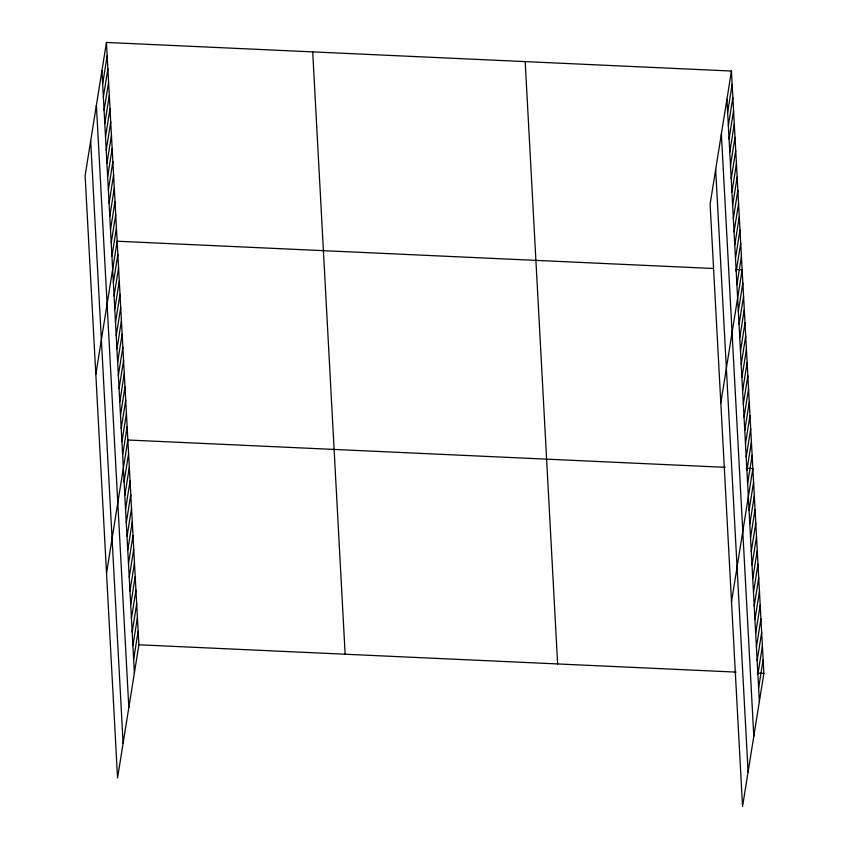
<?xml version="1.0" encoding="UTF-8"?>
<svg xmlns="http://www.w3.org/2000/svg" width="849" height="849" viewBox="0 0 849 849"><rect width="100%" height="100%" fill="white"/><g stroke="black" fill="none" stroke-linecap="round" stroke-linejoin="round"><path stroke-width="1.27" d="M106.454 42.45L85.123 175.616L117.555 777.96L138.886 644.784L106.454 42.45L731.445 71.04L763.877 673.384L742.546 806.55L710.114 204.216L731.445 71.04M102.655 83.892L107.165 55.705M103.366 97.136L107.887 68.949M104.077 110.391L108.598 82.204M104.798 123.636L109.309 95.459M105.509 136.891L110.02 108.704M106.221 150.146L110.741 121.959M106.932 163.39L111.452 135.214M107.653 176.645L112.164 148.458M108.364 189.9L112.875 161.713M109.075 203.144L113.596 174.968M109.786 216.399L114.307 188.213M110.508 229.655L115.018 201.468M111.219 242.899L115.729 214.723M111.93 256.154L116.44 227.967M95.831 374.388L117.162 241.222L713.054 268.486M113.363 282.653L117.873 254.477M114.074 295.908L118.584 267.722M114.785 309.163L119.295 280.977M115.496 322.408L120.017 294.232M116.207 335.663L120.728 307.476M116.929 348.918L121.439 320.731M117.64 362.162L122.15 333.986M118.351 375.417L122.872 347.23M119.062 388.672L123.583 360.485M119.783 401.917L124.294 373.74M120.494 415.172L125.005 386.985M121.205 428.427L125.726 400.24M121.916 441.671L126.437 413.495M122.638 454.926L127.148 426.739M106.528 573.16L127.859 439.994L725.078 467.321M124.081 481.829L128.602 453.642M124.814 495.487L129.335 467.3M125.556 509.135L130.067 480.948M126.289 522.793L130.799 494.606M127.021 536.441L131.542 508.254M127.753 550.099L132.274 521.912M128.496 563.747L133.006 535.56M129.228 577.405L133.739 549.218M129.961 591.053L134.482 562.866M130.704 604.711L135.214 576.524M131.436 618.359L135.946 590.172M132.168 632.017L136.689 603.83M132.9 645.664L137.421 617.478M133.643 659.323L138.154 631.136M727.635 112.482L732.156 84.295M728.357 125.737L732.867 97.55M729.068 138.981L733.578 110.795M729.779 152.236L734.289 124.05M730.49 165.491L735.011 137.305M731.212 178.736L735.722 150.549M731.923 191.991L736.433 163.804M732.634 205.235L737.144 177.059M733.345 218.49L737.866 190.303M734.067 231.745L738.577 203.558M734.778 244.99L739.288 216.813M735.489 258.245L739.999 230.058M736.2 271.5L740.721 243.313M736.911 284.744L741.432 256.568M720.812 402.988L742.143 269.812L735.531 269.515M738.343 311.254L742.854 283.067M739.054 324.498L743.575 296.322M739.766 337.753L744.286 309.567M740.487 351.008L744.998 322.822M741.198 364.253L745.709 336.077M741.909 377.508L746.43 349.321M742.62 390.763L747.141 362.576M743.342 404.007L747.852 375.831M744.053 417.262L748.563 389.075M744.764 430.517L749.274 402.33M745.475 443.762L749.996 415.586M746.197 457.017L750.707 428.83M746.908 470.272L751.418 442.085M747.619 483.516L752.129 455.34M731.52 601.75L752.851 468.584L746.239 468.287M749.073 510.429L753.583 482.243M749.805 524.077L754.315 495.89M750.537 537.735L755.048 509.549M751.269 551.383L755.79 523.196M752.012 565.041L756.523 536.855M752.745 578.689L757.255 550.502M753.477 592.347L757.998 564.161M754.209 605.995L758.73 577.808M754.952 619.653L759.462 591.466M755.684 633.301L760.195 605.114M756.417 646.959L760.937 618.772M757.159 660.607L761.67 632.42M757.892 674.265L762.402 646.078M758.624 687.913L763.134 659.726M138.886 644.784L736.115 672.111M757.266 673.077L763.877 673.384M726.924 99.227L759.356 701.571M721.374 133.877L753.806 736.21M715.665 169.567L748.096 771.911M525.191 61.606L557.634 663.95M312.697 51.885L345.14 654.229M101.944 70.637L134.375 672.97M96.393 105.276L128.825 707.62M90.673 140.976L123.105 743.31"/></g></svg>
